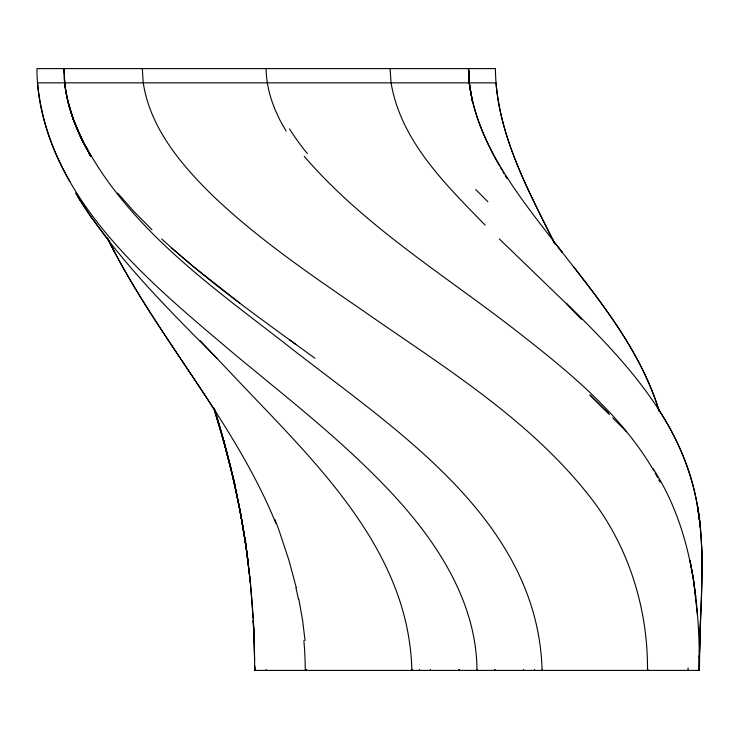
<?xml version="1.0" encoding="UTF-8"?>
<svg xmlns="http://www.w3.org/2000/svg" width="739" height="739" viewBox="0 0 739 739"><rect width="100%" height="100%" fill="white"/><g stroke="black" fill="none" stroke-linecap="round" stroke-linejoin="round"><path stroke-width="1.11" d="M235.501 486.798L226.069 450.079L214.19 409.036L215.576 413.36C241.856 496.368 254.706 583.367 254.669 670.402L254.65 666.837L254.641 670.402L699.316 670.402C699.057 622.801 704.618 575.164 700.415 527.609C696.507 485.421 681.931 444.37 658.338 409.184M411.854 670.402L411.854 669.516L411.854 670.402C409.046 548.31 312.283 459.51 234.263 376.631L200.186 340.679M652.971 468.434C691.639 528.136 699.851 600.862 699.316 670.402L700.526 619.411M254.659 670.402L254.752 665.811M699.5 652.047C700.757 590.812 708.581 527.544 687.889 468.434C664.832 402.552 615.107 351.108 566.277 303.193M698.688 656.14L699.353 656.14M161.684 238.928C209.442 282.815 262.622 320.172 314.962 358.276M289.623 339.912L295.951 344.503M239.824 303.193L193.23 266.474M171.827 248.11L193.248 266.474M499.305 238.928L565.862 303.193M608.779 413.36L589.907 394.995L609.407 414.579M485.181 225.155C445.839 184.722 400.787 141.084 391.088 82.86M216.915 358.276C165.859 306.87 113.603 255.214 75.554 193.027M612.659 417.84L626.478 431.715M566.619 303.96L581.427 319.257M151.966 229.746L133.842 211.391L117.603 193.027M304.237 156.308C365.981 228.12 448.342 277.227 522.048 335.321C571.681 374.1 621.665 415.632 653.83 470.734M552.532 239.963L562.139 252.202C523.406 201.553 478.558 149.398 469.376 84.024C472.563 109.15 481.874 132.992 493.615 155.282M110.296 242.586L89.918 215.483L78.001 197.119M558.943 248.11C598.036 298.325 640.196 349.094 659.096 410.967M573.344 266.474C607.846 310.722 642.561 356.891 659.29 411.198M215.612 411.651C179.106 354.471 138.045 299.914 107.839 238.937L114.563 252.202M505.171 175.633L506.991 178.533M286.104 131.062L279.638 119.589L274.381 108.106M69.863 181.517L65.743 174.173M494.114 156.308L499.61 165.97M500.709 167.901L501.818 169.831M502.917 171.771L504.016 173.702M655.133 473.025L657.645 477.616M89.271 152.483C135.117 232.286 212.056 286.908 283.388 342.212C390.478 426.865 537.918 517.309 542.103 670.402M91.174 156.308C77.724 133.944 67.452 109.15 64.672 83.027C67.785 109.076 77.734 133.75 90.869 156.308C77.771 133.796 67.812 109.187 64.699 83.184M88.856 151.717L86.426 147.126M65.263 173.249C48.017 141.177 36.941 105.215 36.95 68.598L495.416 68.598C495.971 131.921 527.507 188.824 554.952 244.046C529.521 192.87 500.913 140.872 495.98 82.86L37.504 82.86C49.134 201.451 149.038 281.836 233.93 353.685C288.875 399.346 345.787 443.28 394.349 495.98C438.264 543.71 476.738 603.384 476.978 670.402M658.855 479.916L660.029 482.207M83.452 142.535L73.355 119.589L67.831 101.225L73.355 119.589L81.05 137.944L90.869 156.308L81.059 137.944L73.327 119.589M107.34 237.912C156.576 337.187 233.884 420.352 275.961 523.517M274.917 519.443L276.09 522.501M276.478 523.517L278.187 528.108M278.464 528.875L279.019 530.408M279.296 531.165L288.931 560.245L296.321 587.782M214.495 409.036L215.927 413.36L214.864 410.117M214.134 409.036L215.465 413.36C230.503 461.256 241.441 510.446 247.888 560.245C241.764 511.185 230.309 463.03 216.629 415.586M213.747 407.725L222.208 435.807L231.547 471.417L223.298 439.151L231.797 472.526L239.759 509.254L232.905 475.87M298.861 599.255L302.547 619.91L305.05 640.565M239.953 510.363L246.05 545.973L250.41 582.692L253.126 618.266M469.265 83.027L472.378 101.225L469.247 82.86M246.05 545.973L240.064 510.363L245.948 545.973L250.41 582.692M143.274 82.86C150.119 127.875 180.935 164.446 212.407 195.327C257.957 238.909 310.325 274.455 362.119 310.075C442.107 365.971 528.2 418.209 589.325 495.98C628.242 545.16 648.001 607.938 647.512 670.402M695.787 596.964L693.348 578.6L689.967 560.245L693.358 578.6L697.459 615.319M698.059 509.254L700.36 527.609M391.023 82.362L390.09 68.598M143.209 82.362L142.285 68.598M64.21 77.78L64.598 82.362L63.896 68.755M469.302 82.602L468.489 69.752L469.496 83.516L468.48 68.598L469.496 83.516L468.489 69.752M468.48 68.93L469.496 83.572M63.896 68.921L64.921 83.572M253.265 620.566L254.576 659.705M701.644 545.973L702.05 564.337M699.196 656.14L699.316 670.402M63.896 70.039L63.905 71.609M534.519 669.516L534.519 670.402M419.438 669.516L419.438 670.402M266.188 669.516L266.188 670.402M477.145 669.516A125.565 92.671 -90 0 1 477.145 670.402M688.092 667.954A94.472 0.554 -90 0 1 688.092 670.125M267.278 82.352A105.908 105.76 75.8 0 1 266.04 68.598M307.369 153.629A224.628 213.488 60.8 0 1 289.531 128.891M274.529 108.042A113.095 112.919 75.4 0 1 267.324 82.86M487.916 201.775A521.706 97.557 49.6 0 1 475.731 189.507M303.858 640.695A312.024 296.616 90 0 1 305.253 670.412M295.923 587.884A419.734 417.221 -73.2 0 1 298.445 599.347M430.431 669.516L430.431 670.402L430.431 669.516M459.187 669.516L459.187 670.402L459.187 669.516M494.77 669.516L494.77 670.402L494.77 669.516M523.526 669.516L523.526 670.402L523.526 669.516M306.445 669.516L306.445 670.402L306.445 669.516M245.671 542.638L245.274 540.412L245.671 542.638M699.99 523.517L697.339 505.162L699.972 523.517M254.124 638.921L253.311 620.566L254.105 638.921M542.435 670.402A116.3 68.921 -90 0 0 542.426 669.506A116.3 67.812 -90 0 0 542.426 670.402M647.844 670.402A99.22 31.214 -90 0 0 647.844 669.506A99.22 30.105 -90 0 0 647.835 670.412"/></g></svg>
